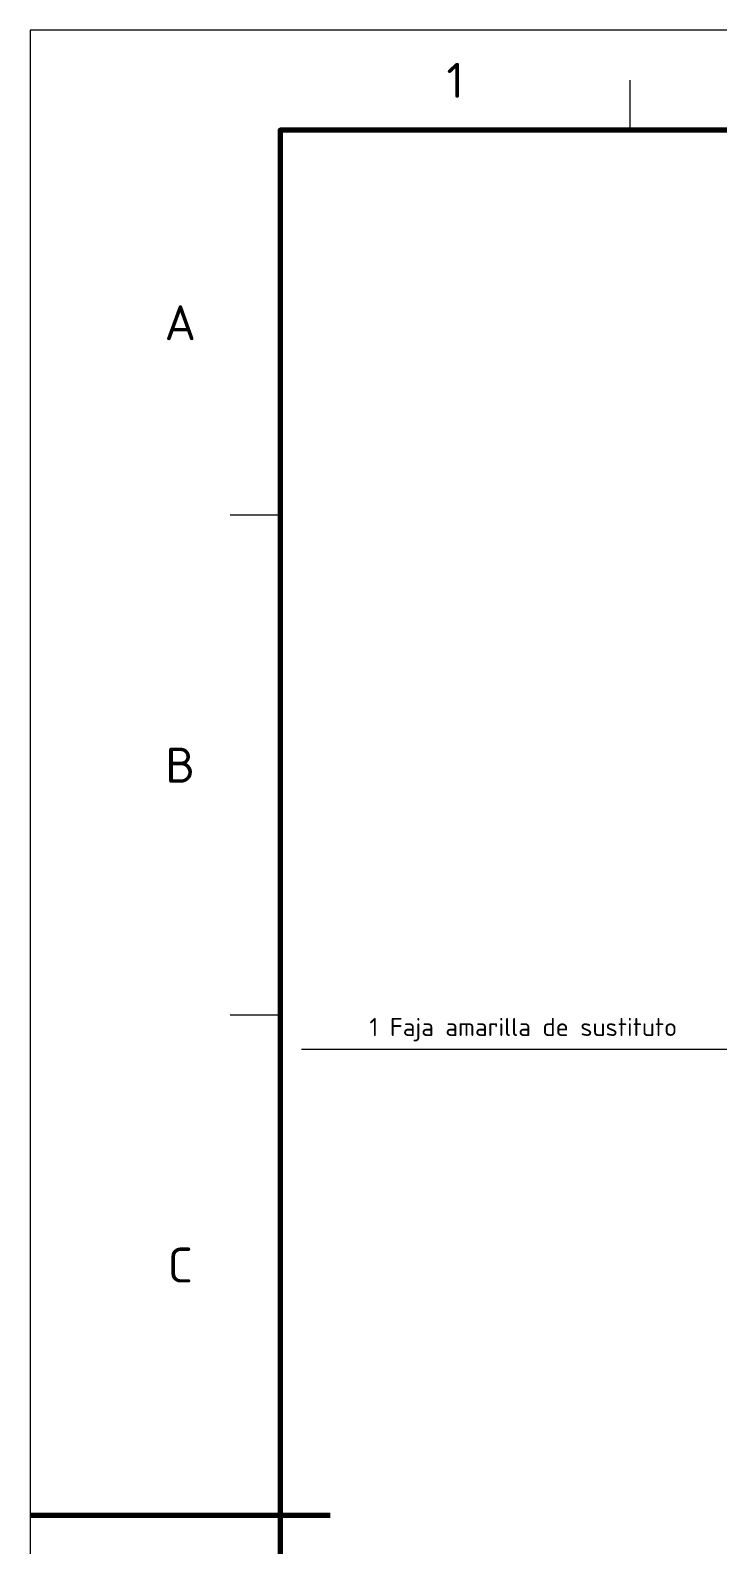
# Model space of a CAD drawing. Header units: millimetres. Extents: x 0 to 420, y 0 to 297.
# Drawn here: x 0 to 68.7, y 145.5 to 297 of the extents above; entities that cross this region are included whole.
import ezdxf
from ezdxf.enums import TextEntityAlignment as Align

# ---------------------------------------------------------------- set-up
doc = ezdxf.new("R2010")
doc.units = ezdxf.units.MM
for name, color, linetype, lineweight in [('06-TEXTO', 7, 'CONTINUOUS', 25), ('07-RECUADRO', 7, 'CONTINUOUS', 70), ('08-FINA', 5, 'CONTINUOUS', 18)]:
    doc.layers.add(name, color=color, linetype=linetype, lineweight=lineweight)
doc.styles.add('ISO3098', font='isocpeur.ttf')

msp = doc.modelspace()

# ---------------------------------------------------------------- linework, layer by layer
at = {"layer": '07-RECUADRO'}
msp.add_line((0, 148.5), (30, 148.5), dxfattribs=at)
msp.add_lwpolyline([(25, 10), (410, 10), (410, 287), (25, 287)], close=True, dxfattribs=at)
at = {"layer": '08-FINA'}
for p, q in [((60, 287), (60, 292)), ((25, 248.5), (20, 248.5)), ((25, 198.5), (20, 198.5)), ((71.473, 195.071), (27.121, 195.071))]:
    msp.add_line(p, q, dxfattribs=at)
msp.add_lwpolyline([(0, 0), (420, 0), (420, 297), (0, 297)], close=True, dxfattribs=at)

# ---------------------------------------------------------------- texts
at = {"layer": '06-TEXTO', "style": 'ISO3098'}
for s, p in [('1', (42.5, 292)), ('A', (15, 267.75)), ('B', (15, 223.5)), ('C', (15, 173.5))]:
    msp.add_text(s, height=3.5, dxfattribs=at).set_placement(p, align=Align.MIDDLE_CENTER)
msp.add_text('1 Faja amarilla de sustituto', height=1.8, dxfattribs=at).set_placement((49.297, 195.871), align=Align.BOTTOM_CENTER)

doc.saveas('drawing.dxf')
